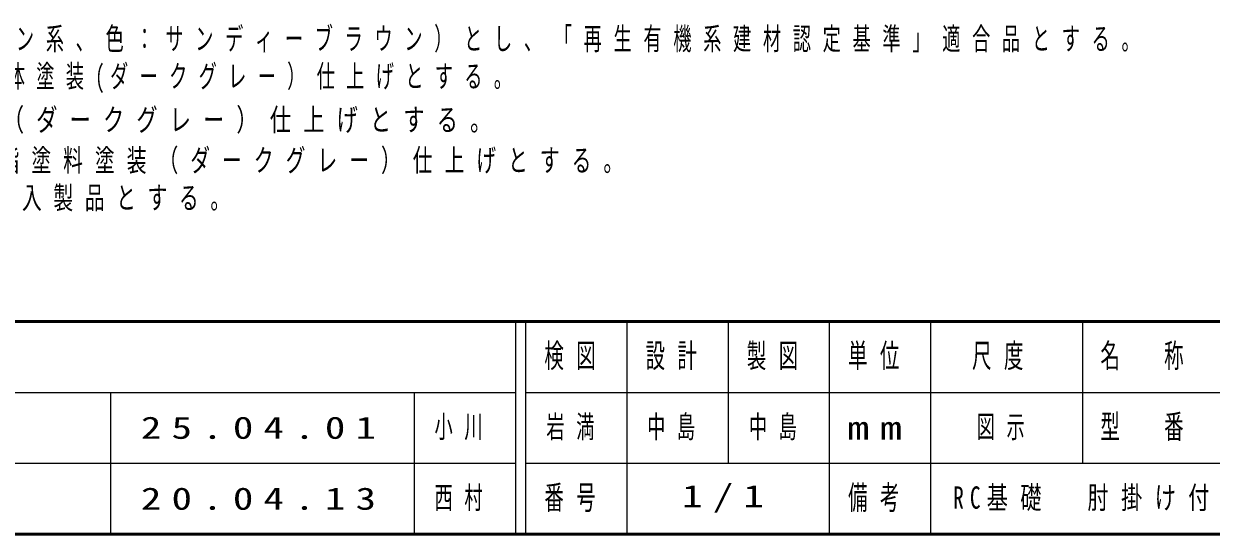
# Model space of a CAD drawing. Units: millimetres on the paper, scale 1:20. Extents: x -365 to 12, y -47 to 257.
# Drawn here: x -287.1 to -169.8, y 0 to 50.4 of the extents above; entities that cross this region are included whole.
import ezdxf

# ---------------------------------------------------------------- set-up
doc = ezdxf.new("R2010")
doc.units = ezdxf.units.MM
doc.layers.add('LY_1', color=7, linetype='Continuous', lineweight=25)
doc.layers.add('LY_2', color=7, linetype='Continuous', lineweight=13)
doc.styles.add('ＭＳ ゴシック', font='')
doc.styles.get('ＭＳ ゴシック').set_extended_font_data('MS Gothic')

msp = doc.modelspace()

# ---------------------------------------------------------------- linework, layer by layer
at = {"layer": 'LY_2', "lineweight": 50}
for p, q in [((-365, 21), (0, 21)), ((-365, 0), (0, 0))]:
    msp.add_line(p, q, dxfattribs=at)
at = {"layer": 'LY_2', "color": 211, "lineweight": 25}
for p, q in [((-238.5, 21), (-238.5, 0)), ((-237.5, 21), (-237.5, 0)), ((-227.5, 21), (-227.5, 7)), ((-217.5, 21), (-217.5, 7)), ((-207.5, 21), (-207.5, 0)), ((-197.5, 21), (-197.5, 7)), ((-182.5, 21), (-182.5, 7)), ((-182.5, 14), (-70, 14)), ((-237.5, 7), (0, 7))]:
    msp.add_line(p, q, dxfattribs=at)
at = {"layer": 'LY_2'}
for p, q in [((-365, 14), (-238.5, 14)), ((-278.5, 14), (-278.5, 0)), ((-248.5, 14), (-248.5, 0)), ((-237.5, 14), (-182.5, 14)), ((-365, 7), (-238.5, 7)), ((-227.5, 7), (-227.5, 0))]:
    msp.add_line(p, q, dxfattribs=at)
at = {"layer": 'LY_2', "lineweight": 25}
msp.add_line((-197.5, 7), (-197.5, 0), dxfattribs=at)

# ---------------------------------------------------------------- texts
at = {"layer": 'LY_1', "char_height": 2.199, "style": 'ＭＳ ゴシック'}
for s, insert, attachment_point in [('\\T1.64;\\W0.6;合成木材は、木粉入り再生プラスチック（ポリプロピレン系、色：サンディーブラウン）とし、「再生有機系建材認定基準」適合品とする。', (-361.632, 47.536), 7), ('\\T1.62;\\W0.6;鋼材は、電気亜鉛メッキ処理の上、ポリエステル樹脂粉体塗装(ダークグレー）仕上げとする。', (-361.632, 43.536), 7), ('\\T1.57;\\W0.7;鋳鉄は、FC\\~200とし、ポリエステル樹脂粉体塗装（ダークグレー）仕上げとする。', (-361.632, 39.536), 7), ('\\T1.61;\\W0.65;肘掛けは、アルミ合金鋳物\u3000AC3Aとし、ウレタン樹脂塗料塗装（ダークグレー）仕上げとする。', (-361.632, 35.536), 7), ('\\T1.59;\\W0.65;本製品は、(一社)日本公園施設業協会賠償責任保険加入製品とする。', (-361.632, 31.536), 7), ('\\T1.64;\\W0.6;小川', (-246.5, 10.5), 4), ('\\T1.64;\\W0.6;岩満', (-232.5, 10.5), 5), ('\\T1.64;\\W0.6;中島', (-225.5, 10.5), 4), ('\\T1.64;\\W0.6;中島', (-212.5, 10.5), 5), ('\\T1.64;\\W0.6;図示', (-190, 10.5), 5), ('\\T1.5;\\W1.35;25.04.01', (-275.5, 10.5), 4), ('\\T1.64;\\W0.6;西村', (-246.5, 3.5), 4), ('\\T1.5;\\W1.35;1/1', (-217.5, 3.5), 5), ('\\T1.58;\\W0.7;RC基礎\u3000肘掛け付', (-182, 3.5), 5), ('\\T1.5;\\W1.35;20.04.13', (-275.5, 3.5), 4)]:
    msp.add_mtext(s, dxfattribs=dict(at, insert=insert, attachment_point=attachment_point))
at = {"layer": 'LY_2', "color": 4, "char_height": 2.346, "attachment_point": 5, "style": 'ＭＳ ゴシック'}
for s, insert in [('\\T1.64;\\W0.6;検図', (-232.5, 17.5)), ('\\T1.64;\\W0.6;設計', (-222.5, 17.5)), ('\\T1.64;\\W0.6;製図', (-212.5, 17.5)), ('\\T1.64;\\W0.6;単位', (-202.5, 17.5)), ('\\T1.64;\\W0.6;尺度', (-190.25, 17.5)), ('\\T1.64;\\W0.6;名\u3000称', (-176, 17.5)), ('\\T1.64;\\W0.6;型\u3000番', (-176, 10.5)), ('\\T1.5;\\W1.35;mm', (-202.5, 10.5)), ('\\T1.64;\\W0.6;番号', (-232.5, 3.5)), ('\\T1.64;\\W0.6;備考', (-202.5, 3.5))]:
    msp.add_mtext(s, dxfattribs=dict(at, insert=insert))

doc.saveas('drawing.dxf')
